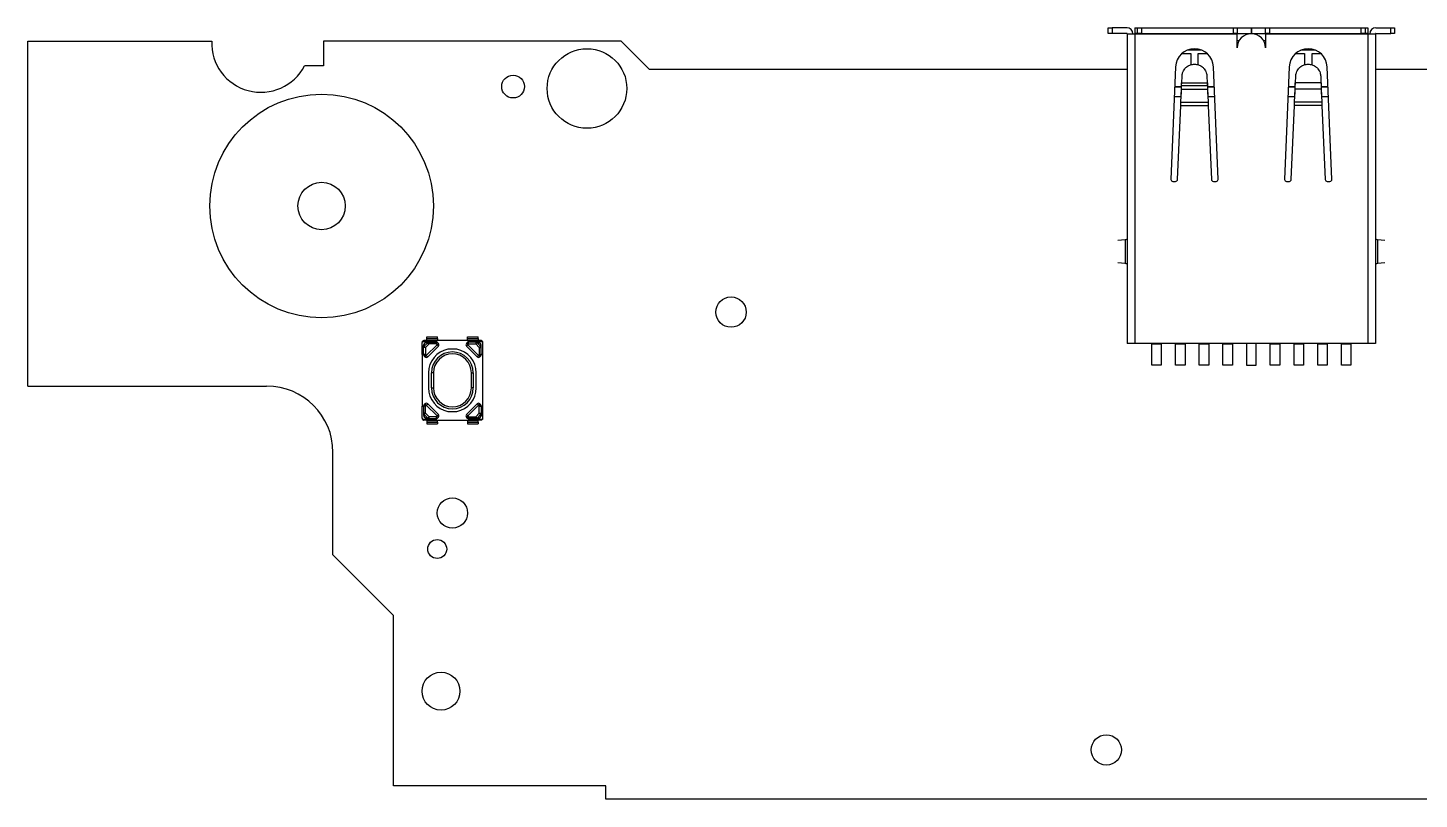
# Model space of a CAD drawing. Header units: millimetres. Extents: x 93.7 to 158.7, y 123.8 to 165.6.
# Drawn here: x 93.69 to 130.39, y 123.75 to 144.1 of the extents above; entities that cross this region are included whole.
import ezdxf

# ---------------------------------------------------------------- set-up
doc = ezdxf.new("R2010")
doc.units = ezdxf.units.MM

msp = doc.modelspace()

# ---------------------------------------------------------------- linework, layer by layer
at = {"color": 7, "linetype": 'Continuous', "lineweight": 25}
for p, q in [((122.189, 143.95), (122.189, 144.1)), ((122.189, 144.1), (122.289, 144.1)), ((122.289, 143.95), (122.189, 143.95)), ((122.289, 144.1), (122.289, 143.95)), ((122.684, 144.1), (122.289, 144.1)), ((122.684, 143.95), (122.289, 143.95)), ((122.689, 143.945), (122.689, 135.77)), ((122.689, 143.945), (122.889, 143.945)), ((122.889, 144.1), (122.964, 144.1)), ((122.889, 144.1), (122.889, 143.95)), ((122.964, 143.95), (122.889, 143.95)), ((122.889, 143.95), (122.889, 143.945)), ((122.889, 143.945), (125.589, 143.945)), ((122.889, 143.945), (122.889, 135.77)), ((122.964, 143.95), (122.964, 144.1)), ((122.964, 144.1), (123.064, 144.1)), ((123.064, 143.95), (122.964, 143.95)), ((123.064, 144.1), (123.064, 143.95)), ((123.064, 144.1), (125.489, 144.1)), ((123.064, 143.95), (125.489, 143.95)), ((125.489, 143.95), (125.489, 144.1)), ((125.489, 144.1), (125.589, 144.1)), ((125.589, 143.95), (125.489, 143.95)), ((125.589, 144.1), (125.589, 143.95)), ((125.589, 144.1), (125.963, 144.1)), ((125.589, 143.945), (125.589, 143.95)), ((125.589, 143.57), (125.589, 143.945)), ((125.963, 144.1), (125.963, 143.945)), ((125.964, 144.1), (126.339, 144.1)), ((125.964, 144.1), (125.964, 143.945)), ((126.339, 143.95), (126.339, 144.1)), ((126.339, 144.1), (126.439, 144.1)), ((126.439, 143.95), (126.339, 143.95)), ((126.339, 143.95), (126.339, 143.945)), ((126.339, 143.945), (129.039, 143.945)), ((126.339, 143.945), (126.339, 143.57)), ((126.439, 144.1), (126.439, 143.95)), ((126.439, 144.1), (128.864, 144.1)), ((126.439, 143.95), (128.864, 143.95)), ((128.864, 143.95), (128.864, 144.1)), ((128.864, 144.1), (128.964, 144.1)), ((128.964, 143.95), (128.864, 143.95)), ((128.964, 144.1), (128.964, 143.95)), ((128.964, 144.1), (129.039, 144.1)), ((129.039, 143.95), (128.964, 143.95)), ((129.039, 144.1), (129.039, 143.95)), ((129.039, 143.95), (129.039, 143.945)), ((129.039, 143.945), (129.039, 135.77)), ((129.039, 143.945), (129.239, 143.945)), ((129.239, 143.945), (129.239, 135.77)), ((129.244, 144.1), (129.639, 144.1)), ((129.244, 143.95), (129.639, 143.95)), ((129.639, 143.95), (129.639, 144.1)), ((129.639, 144.1), (129.739, 144.1)), ((129.739, 143.95), (129.639, 143.95)), ((129.739, 144.1), (129.739, 143.95)), ((93.689, 134.65), (93.689, 143.75)), ((93.689, 143.75), (98.539, 143.75)), ((101.489, 143.75), (101.489, 143.1)), ((109.339, 143.75), (101.489, 143.75)), ((110.089, 143), (109.339, 143.75)), ((124.659, 143.511), (124.268, 143.511)), ((125.589, 143.77), (125.647, 143.77)), ((126.281, 143.77), (126.339, 143.77)), ((127.659, 143.511), (127.268, 143.511)), ((124.127, 143.42), (124.364, 143.42)), ((124.364, 143.42), (124.364, 143.125)), ((124.564, 143.42), (124.8, 143.42)), ((124.564, 143.125), (124.564, 143.42)), ((127.127, 143.42), (127.364, 143.42)), ((127.364, 143.42), (127.364, 143.125)), ((127.564, 143.42), (127.8, 143.42)), ((127.564, 143.125), (127.564, 143.42)), ((101.489, 143.1), (100.989, 143.1)), ((122.689, 143), (110.089, 143)), ((123.964, 143.071), (123.841, 140.102)), ((124.127, 142.647), (124.135, 142.826)), ((124.793, 142.826), (124.801, 142.647)), ((125.087, 140.102), (124.963, 143.071)), ((126.964, 143.071), (126.841, 140.102)), ((127.127, 142.647), (127.135, 142.826)), ((127.793, 142.826), (127.801, 142.647)), ((128.087, 140.102), (127.963, 143.071)), ((141.839, 143), (129.239, 143)), ((123.942, 142.545), (124.114, 142.545)), ((124.105, 142.139), (124.12, 142.484)), ((124.127, 142.645), (124.114, 142.645)), ((124.114, 142.645), (124.114, 142.55)), ((124.114, 142.55), (124.114, 142.545)), ((124.114, 142.545), (124.114, 142.348)), ((124.12, 142.484), (124.808, 142.484)), ((124.804, 142.572), (124.123, 142.572)), ((124.127, 142.647), (124.801, 142.647)), ((124.814, 142.645), (124.801, 142.645)), ((124.808, 142.484), (124.823, 142.139)), ((124.814, 142.55), (124.814, 142.645)), ((124.814, 142.545), (124.814, 142.55)), ((124.814, 142.545), (124.985, 142.545)), ((124.814, 142.348), (124.814, 142.545)), ((126.942, 142.545), (127.114, 142.545)), ((127.105, 142.139), (127.12, 142.484)), ((127.114, 142.645), (127.114, 142.55)), ((127.114, 142.55), (127.114, 142.545)), ((127.114, 142.545), (127.114, 142.348)), ((127.808, 142.484), (127.12, 142.484)), ((127.801, 142.647), (127.127, 142.647)), ((127.808, 142.484), (127.823, 142.139)), ((127.814, 142.55), (127.814, 142.645)), ((127.814, 142.545), (127.814, 142.55)), ((127.814, 142.545), (127.985, 142.545)), ((127.814, 142.348), (127.814, 142.545)), ((124.016, 140.098), (124.101, 142.05)), ((124.101, 142.05), (124.827, 142.05)), ((124.105, 142.139), (124.823, 142.139)), ((124.827, 142.05), (124.912, 140.098)), ((127.016, 140.098), (127.101, 142.05)), ((127.827, 142.05), (127.101, 142.05)), ((127.823, 142.139), (127.105, 142.139)), ((127.827, 142.05), (127.912, 140.098)), ((123.891, 140.05), (123.966, 140.05)), ((124.962, 140.05), (125.037, 140.05)), ((126.891, 140.05), (126.966, 140.05)), ((127.962, 140.05), (128.037, 140.05)), ((122.44, 138.502), (122.639, 138.518)), ((122.639, 138.518), (122.639, 137.879)), ((129.288, 138.518), (129.288, 137.879)), ((129.288, 138.518), (129.487, 138.502)), ((122.639, 137.879), (122.44, 137.899)), ((129.487, 137.899), (129.288, 137.879)), ((104.089, 135.48), (104.089, 135.8)), ((104.096, 135.825), (104.459, 135.825)), ((104.459, 135.85), (104.139, 135.85)), ((104.181, 135.798), (104.159, 135.781)), ((104.212, 135.901), (104.212, 135.95)), ((104.212, 135.95), (104.492, 135.95)), ((104.212, 135.855), (104.212, 135.901)), ((104.212, 135.901), (104.492, 135.901)), ((104.212, 135.855), (104.492, 135.855)), ((104.212, 135.85), (104.212, 135.855)), ((104.229, 135.81), (104.272, 135.81)), ((104.272, 135.81), (104.272, 135.76)), ((104.272, 135.81), (104.462, 135.81)), ((104.459, 135.85), (104.459, 135.81)), ((105.319, 135.85), (104.459, 135.85)), ((104.462, 135.76), (104.462, 135.81)), ((104.462, 135.76), (104.498, 135.796)), ((104.492, 135.901), (104.492, 135.95)), ((104.492, 135.901), (104.492, 135.855)), ((104.492, 135.855), (104.492, 135.85)), ((104.498, 135.796), (104.519, 135.774)), ((105.281, 135.796), (105.259, 135.774)), ((105.316, 135.76), (105.281, 135.796)), ((105.287, 135.95), (105.567, 135.95)), ((105.287, 135.901), (105.287, 135.95)), ((105.287, 135.901), (105.567, 135.901)), ((105.287, 135.855), (105.287, 135.901)), ((105.287, 135.855), (105.567, 135.855)), ((105.287, 135.85), (105.287, 135.855)), ((105.316, 135.76), (105.316, 135.81)), ((105.507, 135.81), (105.316, 135.81)), ((105.319, 135.81), (105.319, 135.85)), ((105.639, 135.85), (105.319, 135.85)), ((105.319, 135.825), (105.683, 135.825)), ((105.507, 135.81), (105.507, 135.76)), ((105.549, 135.81), (105.507, 135.81)), ((105.567, 135.901), (105.567, 135.95)), ((105.567, 135.901), (105.567, 135.855)), ((105.567, 135.855), (105.567, 135.85)), ((105.597, 135.798), (105.62, 135.781)), ((105.689, 135.48), (105.689, 135.8)), ((104.089, 135.48), (104.089, 134.12)), ((104.129, 135.48), (104.089, 135.48)), ((104.129, 135.668), (104.129, 135.71)), ((104.179, 135.668), (104.129, 135.668)), ((104.129, 135.478), (104.129, 135.668)), ((104.179, 135.478), (104.129, 135.478)), ((104.159, 135.781), (104.142, 135.759)), ((104.179, 135.478), (104.144, 135.442)), ((104.166, 135.42), (104.144, 135.442)), ((104.145, 135.702), (104.238, 135.794)), ((104.145, 135.744), (104.145, 135.702)), ((104.145, 135.702), (104.179, 135.668)), ((104.201, 135.456), (104.166, 135.42)), ((104.272, 135.76), (104.179, 135.668)), ((104.179, 135.668), (104.179, 135.478)), ((104.179, 135.478), (104.201, 135.456)), ((104.238, 135.794), (104.195, 135.794)), ((104.201, 135.456), (104.484, 135.739)), ((104.201, 135.456), (104.237, 135.42)), ((104.519, 135.703), (104.237, 135.42)), ((104.238, 135.794), (104.272, 135.76)), ((104.462, 135.76), (104.272, 135.76)), ((104.484, 135.739), (104.462, 135.76)), ((104.484, 135.739), (104.519, 135.774)), ((104.484, 135.739), (104.519, 135.703)), ((104.996, 135.62), (104.782, 135.62)), ((105.294, 135.739), (105.259, 135.774)), ((105.294, 135.739), (105.259, 135.703)), ((105.259, 135.703), (105.542, 135.42)), ((105.294, 135.739), (105.316, 135.76)), ((105.577, 135.456), (105.294, 135.739)), ((105.316, 135.76), (105.507, 135.76)), ((105.541, 135.794), (105.507, 135.76)), ((105.507, 135.76), (105.599, 135.668)), ((105.633, 135.702), (105.541, 135.794)), ((105.541, 135.794), (105.583, 135.794)), ((105.577, 135.456), (105.542, 135.42)), ((105.599, 135.478), (105.577, 135.456)), ((105.577, 135.456), (105.613, 135.42)), ((105.633, 135.702), (105.599, 135.668)), ((105.599, 135.668), (105.599, 135.478)), ((105.599, 135.668), (105.649, 135.668)), ((105.599, 135.478), (105.649, 135.478)), ((105.599, 135.478), (105.634, 135.442)), ((105.613, 135.42), (105.634, 135.442)), ((105.62, 135.781), (105.637, 135.759)), ((105.633, 135.744), (105.633, 135.702)), ((105.649, 135.668), (105.649, 135.71)), ((105.649, 135.478), (105.649, 135.668)), ((105.689, 135.48), (105.649, 135.48)), ((105.689, 134.12), (105.689, 135.48)), ((122.889, 135.77), (122.689, 135.77)), ((129.039, 135.77), (122.889, 135.77)), ((123.339, 135.765), (123.339, 135.77)), ((123.339, 135.765), (123.589, 135.765)), ((123.339, 135.2), (123.339, 135.765)), ((123.589, 135.77), (123.589, 135.765)), ((123.589, 135.765), (123.589, 135.2)), ((123.964, 135.765), (123.964, 135.77)), ((123.964, 135.765), (124.214, 135.765)), ((123.964, 135.2), (123.964, 135.765)), ((124.214, 135.77), (124.214, 135.765)), ((124.214, 135.765), (124.214, 135.2)), ((124.589, 135.765), (124.589, 135.77)), ((124.589, 135.765), (124.839, 135.765)), ((124.589, 135.2), (124.589, 135.765)), ((124.839, 135.77), (124.839, 135.765)), ((124.839, 135.765), (124.839, 135.2)), ((125.214, 135.765), (125.214, 135.77)), ((125.214, 135.765), (125.464, 135.765)), ((125.214, 135.2), (125.214, 135.765)), ((125.464, 135.77), (125.464, 135.765)), ((125.464, 135.765), (125.464, 135.2)), ((125.839, 135.77), (125.839, 135.2)), ((126.089, 135.2), (126.089, 135.77)), ((126.464, 135.765), (126.464, 135.77)), ((126.464, 135.765), (126.714, 135.765)), ((126.464, 135.2), (126.464, 135.765)), ((126.714, 135.77), (126.714, 135.765)), ((126.714, 135.765), (126.714, 135.2)), ((127.089, 135.765), (127.089, 135.77)), ((127.089, 135.765), (127.339, 135.765)), ((127.089, 135.2), (127.089, 135.765)), ((127.339, 135.77), (127.339, 135.765)), ((127.339, 135.765), (127.339, 135.2)), ((127.714, 135.765), (127.714, 135.77)), ((127.714, 135.765), (127.964, 135.765)), ((127.714, 135.2), (127.714, 135.765)), ((127.964, 135.77), (127.964, 135.765)), ((127.964, 135.765), (127.964, 135.2)), ((128.339, 135.765), (128.339, 135.77)), ((128.339, 135.765), (128.589, 135.765)), ((128.339, 135.2), (128.339, 135.765)), ((128.589, 135.77), (128.589, 135.765)), ((128.589, 135.765), (128.589, 135.2)), ((129.239, 135.77), (129.039, 135.77)), ((123.589, 135.2), (123.339, 135.2)), ((124.214, 135.2), (123.964, 135.2)), ((124.839, 135.2), (124.589, 135.2)), ((125.464, 135.2), (125.214, 135.2)), ((125.839, 135.2), (126.089, 135.2)), ((126.714, 135.2), (126.464, 135.2)), ((127.339, 135.2), (127.089, 135.2)), ((127.964, 135.2), (127.714, 135.2)), ((128.589, 135.2), (128.339, 135.2)), ((104.259, 135), (104.259, 134.6)), ((104.339, 134.6), (104.339, 135)), ((104.389, 135), (104.339, 135)), ((104.389, 135), (104.389, 134.6)), ((105.389, 134.6), (105.389, 135)), ((105.389, 135), (105.439, 135)), ((105.439, 135), (105.439, 134.6)), ((105.519, 134.6), (105.519, 135)), ((93.689, 134.65), (99.989, 134.65)), ((104.339, 134.6), (104.389, 134.6)), ((105.439, 134.6), (105.389, 134.6)), ((104.089, 134.12), (104.129, 134.12)), ((104.089, 133.8), (104.089, 134.12)), ((104.179, 134.123), (104.129, 134.123)), ((104.129, 134.123), (104.129, 133.933)), ((104.166, 134.18), (104.144, 134.159)), ((104.179, 134.123), (104.144, 134.159)), ((104.201, 134.145), (104.166, 134.18)), ((104.179, 134.123), (104.201, 134.145)), ((104.179, 133.933), (104.179, 134.123)), ((104.201, 134.145), (104.237, 134.18)), ((104.201, 134.145), (104.484, 133.862)), ((104.519, 133.897), (104.237, 134.18)), ((104.782, 133.98), (104.996, 133.98)), ((105.259, 133.897), (105.542, 134.18)), ((105.577, 134.145), (105.294, 133.862)), ((105.577, 134.145), (105.542, 134.18)), ((105.577, 134.145), (105.613, 134.18)), ((105.599, 134.123), (105.577, 134.145)), ((105.599, 134.123), (105.634, 134.159)), ((105.599, 134.123), (105.649, 134.123)), ((105.599, 133.933), (105.599, 134.123)), ((105.613, 134.18), (105.634, 134.159)), ((105.649, 134.123), (105.649, 133.933)), ((105.649, 134.12), (105.689, 134.12)), ((105.689, 133.8), (105.689, 134.12)), ((104.096, 133.775), (104.459, 133.775)), ((104.179, 133.933), (104.129, 133.933)), ((104.129, 133.933), (104.129, 133.89)), ((104.459, 133.75), (104.139, 133.75)), ((104.159, 133.82), (104.142, 133.842)), ((104.145, 133.899), (104.179, 133.933)), ((104.145, 133.899), (104.238, 133.806)), ((104.145, 133.856), (104.145, 133.899)), ((104.181, 133.803), (104.159, 133.82)), ((104.272, 133.84), (104.179, 133.933)), ((104.238, 133.806), (104.195, 133.806)), ((104.212, 133.75), (104.212, 133.745)), ((104.212, 133.745), (104.212, 133.699)), ((104.212, 133.745), (104.492, 133.745)), ((104.212, 133.699), (104.492, 133.699)), ((104.212, 133.699), (104.212, 133.65)), ((104.212, 133.65), (104.492, 133.65)), ((104.229, 133.79), (104.272, 133.79)), ((104.238, 133.806), (104.272, 133.84)), ((104.272, 133.79), (104.272, 133.84)), ((104.462, 133.84), (104.272, 133.84)), ((104.272, 133.79), (104.462, 133.79)), ((104.459, 133.79), (104.459, 133.75)), ((104.459, 133.75), (105.319, 133.75)), ((104.484, 133.862), (104.462, 133.84)), ((104.462, 133.84), (104.462, 133.79)), ((104.462, 133.84), (104.498, 133.805)), ((104.484, 133.862), (104.519, 133.897)), ((104.484, 133.862), (104.519, 133.827)), ((104.492, 133.745), (104.492, 133.75)), ((104.492, 133.699), (104.492, 133.745)), ((104.492, 133.699), (104.492, 133.65)), ((104.498, 133.805), (104.519, 133.827)), ((105.294, 133.862), (105.259, 133.897)), ((105.294, 133.862), (105.259, 133.827)), ((105.281, 133.805), (105.259, 133.827)), ((105.316, 133.84), (105.281, 133.805)), ((105.287, 133.75), (105.287, 133.745)), ((105.287, 133.745), (105.567, 133.745)), ((105.287, 133.745), (105.287, 133.699)), ((105.287, 133.699), (105.567, 133.699)), ((105.287, 133.699), (105.287, 133.65)), ((105.287, 133.65), (105.567, 133.65)), ((105.294, 133.862), (105.316, 133.84)), ((105.316, 133.84), (105.507, 133.84)), ((105.316, 133.84), (105.316, 133.79)), ((105.507, 133.79), (105.316, 133.79)), ((105.319, 133.75), (105.319, 133.79)), ((105.319, 133.775), (105.683, 133.775)), ((105.639, 133.75), (105.319, 133.75)), ((105.507, 133.84), (105.599, 133.933)), ((105.541, 133.806), (105.507, 133.84)), ((105.507, 133.79), (105.507, 133.84)), ((105.549, 133.79), (105.507, 133.79)), ((105.633, 133.899), (105.541, 133.806)), ((105.541, 133.806), (105.583, 133.806)), ((105.567, 133.745), (105.567, 133.75)), ((105.567, 133.699), (105.567, 133.745)), ((105.567, 133.699), (105.567, 133.65)), ((105.597, 133.803), (105.62, 133.82)), ((105.633, 133.899), (105.599, 133.933)), ((105.599, 133.933), (105.649, 133.933)), ((105.62, 133.82), (105.637, 133.842)), ((105.633, 133.856), (105.633, 133.899)), ((105.649, 133.933), (105.649, 133.89)), ((101.739, 130.2), (101.739, 132.9)), ((103.339, 128.6), (101.739, 130.2)), ((103.339, 124.1), (103.339, 128.6)), ((108.939, 124.1), (103.339, 124.1)), ((108.939, 123.75), (108.939, 124.1)), ((143.039, 123.75), (108.939, 123.75))]:
    msp.add_line(p, q, dxfattribs=at)
at = {"color": 8, "linetype": 'Continuous', "lineweight": 25}
for p, q in [((125.963, 143.945), (125.589, 143.945)), ((126.339, 143.945), (125.964, 143.945)), ((123.943, 142.55), (124.114, 142.55)), ((124.814, 142.55), (124.985, 142.55)), ((126.943, 142.55), (127.114, 142.55)), ((127.814, 142.55), (127.985, 142.55)), ((123.932, 142.29), (124.111, 142.29)), ((124.816, 142.29), (124.996, 142.29)), ((126.932, 142.29), (127.111, 142.29)), ((127.816, 142.29), (127.996, 142.29))]:
    msp.add_line(p, q, dxfattribs=at)
at = {"color": 7, "linetype": 'Continuous', "lineweight": 25}
for centre, radius in [((108.439, 142.5), 1.05), ((106.489, 142.55), 0.3), ((101.439, 139.4), 2.95), ((101.439, 139.4), 0.625), ((112.239, 136.6), 0.4), ((104.889, 131.3), 0.4), ((104.489, 130.35), 0.25), ((104.589, 126.6), 0.5), ((122.139, 125.05), 0.4)]:
    msp.add_circle(centre, radius, dxfattribs=at)
for centre, radius, start, end in [((122.684, 143.945), 0.155, 0, 90), ((122.684, 143.945), 0.005, 0, 90), ((125.964, 143.57), 0.375, 0, 180), ((129.244, 143.945), 0.155, 90, 180), ((129.244, 143.945), 0.005, 90, 180), ((99.837, 143.699), 1.299, 177.7319, 332.5509), ((124.464, 143.05), 0.5, 2.3777, 177.6223), ((127.464, 143.05), 0.5, 2.3777, 177.6223), ((123.891, 140.1), 0.05, 177.6223, 180), ((123.891, 140.1), 0.05, 180, 270), ((123.966, 140.1), 0.05, 270, 357.5082), ((124.962, 140.1), 0.05, 182.4918, 270), ((125.037, 140.1), 0.05, 270, 2.3777), ((126.891, 140.1), 0.05, 177.6223, 180), ((126.891, 140.1), 0.05, 180, 270), ((126.966, 140.1), 0.05, 270, 357.5082), ((127.962, 140.1), 0.05, 182.4918, 270), ((128.037, 140.1), 0.05, 270, 2.3777), ((104.139, 135.8), 0.05, 150, 180), ((104.194, 135.775), 0.0262, 119.3317, 150.0533), ((104.23, 135.765), 0.045, 90.4666, 139.8695), ((104.272, 135.765), 0.045, 90.4666, 139.8695), ((104.462, 135.76), 0.05, 45, 90), ((105.316, 135.76), 0.05, 90, 135), ((105.506, 135.765), 0.045, 40.1305, 89.5334), ((105.549, 135.765), 0.045, 40.1305, 89.5334), ((105.584, 135.775), 0.0262, 29.9467, 60.6683), ((105.639, 135.8), 0.05, 0, 30), ((104.174, 135.71), 0.045, 130.1305, 179.5334), ((104.174, 135.668), 0.045, 130.1305, 179.5334), ((104.179, 135.478), 0.05, 180, 225), ((104.165, 135.746), 0.0262, 119.9467, 150.6683), ((104.889, 135), 0.63, 100.6549, 180), ((104.889, 135), 0.55, 0, 180), ((104.889, 135), 0.5, 0, 180), ((104.484, 135.739), 0.05, 315, 45), ((104.782, 135.57), 0.05, 90, 100.6549), ((104.996, 135.57), 0.05, 79.3451, 90), ((104.889, 135), 0.63, 0, 79.3451), ((105.294, 135.739), 0.05, 135, 225), ((105.614, 135.746), 0.0262, 29.3317, 60.0533), ((105.604, 135.71), 0.045, 0.4666, 49.8695), ((105.604, 135.668), 0.045, 0.4666, 49.8695), ((105.599, 135.478), 0.05, 315, 0), ((104.201, 135.456), 0.05, 225, 315), ((105.577, 135.456), 0.05, 225, 315), ((99.989, 132.9), 1.75, 0, 90), ((104.889, 134.6), 0.63, 180, 259.3451), ((104.889, 134.6), 0.55, 180, 0), ((104.889, 134.6), 0.5, 180, 0), ((104.889, 134.6), 0.63, 280.6549, 0), ((104.179, 134.123), 0.05, 135, 180), ((104.201, 134.145), 0.05, 45, 135), ((104.782, 134.03), 0.05, 259.3451, 270), ((104.996, 134.03), 0.05, 270, 280.6549), ((105.577, 134.145), 0.05, 45, 135), ((105.599, 134.123), 0.05, 0, 45), ((104.139, 133.8), 0.05, 180, 210), ((104.174, 133.933), 0.045, 180.4666, 229.8695), ((104.174, 133.891), 0.045, 180.4666, 229.8695), ((104.165, 133.855), 0.0262, 209.3317, 240.0533), ((104.194, 133.826), 0.0262, 209.9467, 240.6683), ((104.23, 133.835), 0.045, 220.1305, 269.5334), ((104.272, 133.835), 0.045, 220.1305, 269.5334), ((104.462, 133.84), 0.05, 270, 315), ((104.484, 133.862), 0.05, 315, 45), ((105.294, 133.862), 0.05, 135, 225), ((105.316, 133.84), 0.05, 225, 270), ((105.506, 133.835), 0.045, 270.4666, 319.8695), ((105.549, 133.835), 0.045, 270.4666, 319.8695), ((105.584, 133.826), 0.0262, 299.3317, 330.0533), ((105.614, 133.855), 0.0262, 299.9467, 330.6683), ((105.604, 133.933), 0.045, 310.1305, 359.5334), ((105.604, 133.891), 0.045, 310.1305, 359.5334), ((105.639, 133.8), 0.05, 330, 0)]:
    msp.add_arc(centre, radius, start, end, dxfattribs=at)
for points, knots in [([(124.135, 142.826), (124.138, 142.857), (124.147, 142.925), (124.197, 143.014), (124.271, 143.085), (124.36, 143.13), (124.464, 143.147), (124.567, 143.13), (124.656, 143.085), (124.731, 143.014), (124.78, 142.925), (124.789, 142.857), (124.793, 142.826)], [0, 0, 0, 0, 0.09674, 0.215333, 0.305382, 0.401274, 0.5, 0.598726, 0.694618, 0.784667, 0.90326, 1, 1, 1, 1]), ([(127.135, 142.826), (127.138, 142.857), (127.147, 142.925), (127.197, 143.014), (127.271, 143.085), (127.36, 143.13), (127.464, 143.147), (127.567, 143.13), (127.656, 143.085), (127.731, 143.014), (127.78, 142.925), (127.789, 142.857), (127.793, 142.826)], [0, 0, 0, 0, 0.09674, 0.215333, 0.305382, 0.401274, 0.5, 0.598726, 0.694618, 0.784667, 0.90326, 1, 1, 1, 1]), ([(124.12, 142.484), (124.12, 142.5), (124.122, 142.528), (124.123, 142.559), (124.123, 142.572)], [0, 0, 0, 0, 0.5599709, 1, 1, 1, 1]), ([(124.123, 142.572), (124.124, 142.587), (124.125, 142.613), (124.126, 142.637), (124.127, 142.647)], [0, 0, 0, 0, 0.560023, 1, 1, 1, 1]), ([(124.801, 142.647), (124.801, 142.634), (124.802, 142.61), (124.803, 142.584), (124.804, 142.572)], [0, 0, 0, 0, 0.559979, 1, 1, 1, 1]), ([(124.804, 142.572), (124.805, 142.555), (124.806, 142.524), (124.807, 142.496), (124.808, 142.484)], [0, 0, 0, 0, 0.560032, 1, 1, 1, 1]), ([(127.12, 142.484), (127.12, 142.498), (127.121, 142.527), (127.124, 142.584), (127.126, 142.623), (127.127, 142.647)], [0, 0, 0, 0, 0.277003, 0.562285, 1, 1, 1, 1]), ([(127.801, 142.647), (127.801, 142.633), (127.803, 142.603), (127.805, 142.545), (127.807, 142.507), (127.808, 142.484)], [0, 0, 0, 0, 0.2770181, 0.5623044, 1, 1, 1, 1]), ([(124.101, 142.05), (124.102, 142.068), (124.103, 142.099), (124.104, 142.127), (124.105, 142.139)], [0, 0, 0, 0, 0.560032, 1, 1, 1, 1]), ([(124.823, 142.139), (124.824, 142.123), (124.825, 142.095), (124.826, 142.064), (124.827, 142.05)], [0, 0, 0, 0, 0.559971, 1, 1, 1, 1]), ([(127.101, 142.05), (127.102, 142.068), (127.103, 142.099), (127.104, 142.127), (127.105, 142.139)], [0, 0, 0, 0, 0.560032, 1, 1, 1, 1]), ([(127.823, 142.139), (127.824, 142.123), (127.825, 142.095), (127.826, 142.064), (127.827, 142.05)], [0, 0, 0, 0, 0.559971, 1, 1, 1, 1]), ([(122.639, 138.518), (122.655, 138.519), (122.683, 138.522), (122.687, 138.525), (122.689, 138.526)], [0, 0, 0, 0, 0.559927, 1, 1, 1, 1]), ([(129.239, 138.526), (129.242, 138.525), (129.247, 138.522), (129.276, 138.519), (129.288, 138.518)], [0, 0, 0, 0, 0.560082, 1, 1, 1, 1]), ([(122.689, 137.867), (122.686, 137.869), (122.681, 137.874), (122.652, 137.877), (122.639, 137.879)], [0, 0, 0, 0, 0.560142, 1, 1, 1, 1]), ([(129.288, 137.879), (129.273, 137.877), (129.244, 137.873), (129.24, 137.869), (129.239, 137.867)], [0, 0, 0, 0, 0.559872, 1, 1, 1, 1]), ([(104.096, 135.825), (104.099, 135.829), (104.104, 135.837), (104.115, 135.845), (104.128, 135.85), (104.135, 135.85), (104.139, 135.85)], [0, 0, 0, 0, 0.309726, 0.600126, 0.808185, 1, 1, 1, 1]), ([(104.181, 135.798), (104.189, 135.801), (104.207, 135.809), (104.221, 135.81), (104.229, 135.81)], [0, 0, 0, 0, 0.441213, 1, 1, 1, 1]), ([(105.597, 135.798), (105.59, 135.801), (105.572, 135.809), (105.557, 135.81), (105.549, 135.81)], [0, 0, 0, 0, 0.441213, 1, 1, 1, 1]), ([(105.683, 135.825), (105.68, 135.829), (105.675, 135.837), (105.663, 135.845), (105.651, 135.85), (105.643, 135.85), (105.639, 135.85)], [0, 0, 0, 0, 0.309726, 0.600126, 0.808185, 1, 1, 1, 1]), ([(104.129, 135.71), (104.13, 135.719), (104.13, 135.733), (104.138, 135.751), (104.142, 135.759)], [0, 0, 0, 0, 0.558787, 1, 1, 1, 1]), ([(104.152, 135.769), (104.151, 135.766), (104.148, 135.761), (104.146, 135.753), (104.146, 135.748), (104.145, 135.744)], [0, 0, 0, 0, 0.214342, 0.481438, 1, 1, 1, 1]), ([(104.159, 135.781), (104.157, 135.779), (104.155, 135.774), (104.153, 135.77), (104.152, 135.769)], [0, 0, 0, 0, 0.559974, 1, 1, 1, 1]), ([(104.171, 135.788), (104.169, 135.787), (104.165, 135.785), (104.161, 135.782), (104.159, 135.781)], [0, 0, 0, 0, 0.5600253, 1, 1, 1, 1]), ([(104.195, 135.794), (104.191, 135.794), (104.185, 135.794), (104.175, 135.79), (104.171, 135.788)], [0, 0, 0, 0, 0.6397852, 1, 1, 1, 1]), ([(105.583, 135.794), (105.587, 135.794), (105.594, 135.794), (105.604, 135.79), (105.607, 135.788)], [0, 0, 0, 0, 0.6397852, 1, 1, 1, 1]), ([(105.607, 135.788), (105.609, 135.787), (105.614, 135.785), (105.618, 135.782), (105.62, 135.781)], [0, 0, 0, 0, 0.5600253, 1, 1, 1, 1]), ([(105.62, 135.781), (105.621, 135.779), (105.624, 135.774), (105.626, 135.77), (105.627, 135.769)], [0, 0, 0, 0, 0.559974, 1, 1, 1, 1]), ([(105.627, 135.769), (105.628, 135.766), (105.63, 135.761), (105.633, 135.753), (105.633, 135.748), (105.633, 135.744)], [0, 0, 0, 0, 0.214342, 0.481438, 1, 1, 1, 1]), ([(105.649, 135.71), (105.649, 135.719), (105.648, 135.733), (105.64, 135.751), (105.637, 135.759)], [0, 0, 0, 0, 0.558787, 1, 1, 1, 1]), ([(104.096, 133.775), (104.099, 133.771), (104.104, 133.764), (104.115, 133.756), (104.128, 133.751), (104.135, 133.751), (104.139, 133.75)], [0, 0, 0, 0, 0.3097259, 0.6001257, 0.8081848, 1, 1, 1, 1]), ([(104.129, 133.89), (104.13, 133.882), (104.13, 133.867), (104.138, 133.85), (104.142, 133.842)], [0, 0, 0, 0, 0.558787, 1, 1, 1, 1]), ([(104.152, 133.832), (104.151, 133.834), (104.148, 133.839), (104.146, 133.848), (104.146, 133.853), (104.145, 133.856)], [0, 0, 0, 0, 0.2143421, 0.4814384, 1, 1, 1, 1]), ([(104.159, 133.82), (104.157, 133.822), (104.155, 133.826), (104.153, 133.83), (104.152, 133.832)], [0, 0, 0, 0, 0.559974, 1, 1, 1, 1]), ([(104.171, 133.813), (104.169, 133.814), (104.165, 133.816), (104.161, 133.819), (104.159, 133.82)], [0, 0, 0, 0, 0.560025, 1, 1, 1, 1]), ([(104.195, 133.806), (104.191, 133.806), (104.185, 133.807), (104.175, 133.811), (104.171, 133.813)], [0, 0, 0, 0, 0.639785, 1, 1, 1, 1]), ([(104.181, 133.803), (104.189, 133.799), (104.207, 133.791), (104.221, 133.791), (104.229, 133.79)], [0, 0, 0, 0, 0.441213, 1, 1, 1, 1]), ([(105.597, 133.803), (105.59, 133.799), (105.572, 133.791), (105.557, 133.791), (105.549, 133.79)], [0, 0, 0, 0, 0.441213, 1, 1, 1, 1]), ([(105.583, 133.806), (105.587, 133.806), (105.594, 133.807), (105.604, 133.811), (105.607, 133.813)], [0, 0, 0, 0, 0.639785, 1, 1, 1, 1]), ([(105.607, 133.813), (105.609, 133.814), (105.614, 133.816), (105.618, 133.819), (105.62, 133.82)], [0, 0, 0, 0, 0.560025, 1, 1, 1, 1]), ([(105.62, 133.82), (105.621, 133.822), (105.624, 133.826), (105.626, 133.83), (105.627, 133.832)], [0, 0, 0, 0, 0.559974, 1, 1, 1, 1]), ([(105.627, 133.832), (105.628, 133.834), (105.63, 133.839), (105.633, 133.848), (105.633, 133.853), (105.633, 133.856)], [0, 0, 0, 0, 0.2143421, 0.4814384, 1, 1, 1, 1]), ([(105.649, 133.89), (105.649, 133.882), (105.648, 133.867), (105.64, 133.85), (105.637, 133.842)], [0, 0, 0, 0, 0.558787, 1, 1, 1, 1]), ([(105.683, 133.775), (105.68, 133.771), (105.675, 133.764), (105.663, 133.756), (105.651, 133.751), (105.643, 133.751), (105.639, 133.75)], [0, 0, 0, 0, 0.3097259, 0.6001257, 0.8081848, 1, 1, 1, 1])]:
    msp.add_open_spline(points, degree=3, knots=knots, dxfattribs=at)

doc.saveas('drawing.dxf')
